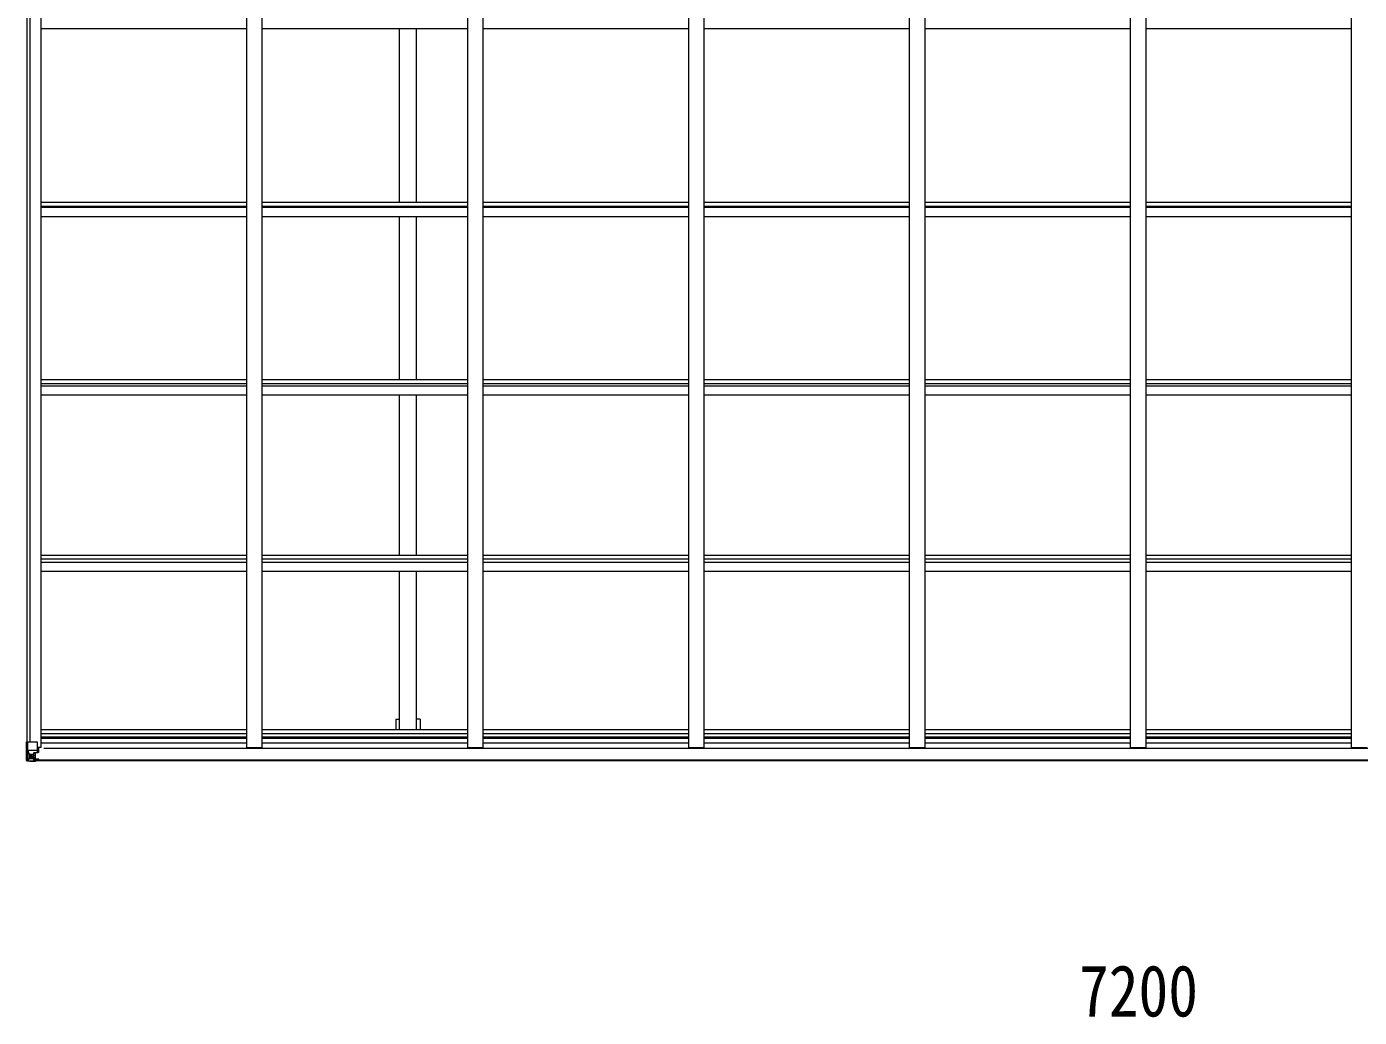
# Model space of a CAD drawing. Units: millimetres at full size; details may follow other scales. Extents: x -9783 to 9892, y -6828 to 6752.
# Drawn here: x 568 to 4886, y 761 to 3971 of the extents above; entities that cross this region are included whole.
import ezdxf
from ezdxf.enums import TextEntityAlignment as Align

# ---------------------------------------------------------------- set-up
doc = ezdxf.new("R2010")
doc.units = ezdxf.units.MM
doc.header["$LTSCALE"] = 35
for name, color, linetype, lineweight in [('0-1_本体', 4, 'Continuous', 9), ('0-2_部品', 7, 'Continuous', 9), ('0-A_寸法', 6, 'Continuous', 9)]:
    doc.layers.add(name, color=color, linetype=linetype, lineweight=lineweight)
doc.styles.add('ＭＳ ゴシック', font='')
doc.styles.get('ＭＳ ゴシック').set_extended_font_data('MS Gothic')

msp = doc.modelspace()

# ---------------------------------------------------------------- linework, layer by layer
at = {"layer": '0-1_本体'}
for p, q in [((614.93, 1635.56), (614.93, 6351.92)), ((1280.93, 1635.56), (1280.93, 6351.92)), ((1330.93, 1635.56), (1330.93, 6351.92)), ((1996.93, 1635.56), (1996.93, 6351.92)), ((2046.93, 1635.56), (2046.93, 6351.92)), ((2712.93, 1635.56), (2712.93, 6351.92)), ((2762.93, 1635.56), (2762.93, 6351.92)), ((3428.93, 1635.56), (3428.93, 6351.92)), ((3478.93, 1635.56), (3478.93, 6351.92)), ((4144.93, 1635.56), (4144.93, 6351.92)), ((4194.93, 1635.56), (4194.93, 6351.92)), ((4860.93, 1635.56), (4860.93, 6351.92)), ((569.93, 1654.02), (569.93, 6333.46)), ((579.76, 1654.02), (579.76, 6333.46)), ((614.93, 3965.74), (1280.93, 3965.74)), ((1330.93, 3965.74), (1996.93, 3965.74)), ((1776.43, 3403.1), (1776.43, 3965.74)), ((1831.43, 3403.1), (1831.43, 3965.74)), ((2046.93, 3965.74), (2712.93, 3965.74)), ((2762.93, 3965.74), (3428.93, 3965.74)), ((3478.93, 3965.74), (4144.93, 3965.74)), ((4194.93, 3965.74), (4860.93, 3965.74)), ((614.93, 3403.1), (1280.93, 3403.1)), ((614.93, 3390.08), (1280.93, 3390.08)), ((614.93, 3386.25), (1280.93, 3386.25)), ((1330.93, 3403.1), (1996.93, 3403.1)), ((1330.93, 3390.08), (1996.93, 3390.08)), ((1330.93, 3386.25), (1996.93, 3386.25)), ((2046.93, 3403.1), (2712.93, 3403.1)), ((2046.93, 3390.08), (2712.93, 3390.08)), ((2046.93, 3386.25), (2712.93, 3386.25)), ((2762.93, 3403.1), (3428.93, 3403.1)), ((2762.93, 3390.08), (3428.93, 3390.08)), ((2762.93, 3386.25), (3428.93, 3386.25)), ((3478.93, 3403.1), (4144.93, 3403.1)), ((3478.93, 3390.08), (4144.93, 3390.08)), ((3478.93, 3386.25), (4144.93, 3386.25)), ((4194.93, 3403.1), (4860.93, 3403.1)), ((4194.93, 3390.08), (4860.93, 3390.08)), ((4194.93, 3386.25), (4860.93, 3386.25)), ((614.93, 3356.45), (1280.93, 3356.45)), ((1330.93, 3356.45), (1996.93, 3356.45)), ((1776.43, 2827.74), (1776.43, 3356.45)), ((1831.43, 2827.74), (1831.43, 3356.45)), ((2046.93, 3356.45), (2712.93, 3356.45)), ((2762.93, 3356.45), (3428.93, 3356.45)), ((3478.93, 3356.45), (4144.93, 3356.45)), ((4194.93, 3356.45), (4860.93, 3356.45)), ((614.92, 2814.79), (1280.93, 2814.79)), ((614.93, 2827.74), (1280.93, 2827.74)), ((614.93, 2807.39), (1280.93, 2807.39)), ((1330.93, 2827.74), (1996.93, 2827.74)), ((1330.93, 2814.79), (1996.93, 2814.79)), ((1330.93, 2807.39), (1996.93, 2807.39)), ((2046.93, 2827.74), (2712.93, 2827.74)), ((2046.93, 2814.79), (2712.93, 2814.79)), ((2046.93, 2807.39), (2712.93, 2807.39)), ((2762.93, 2827.74), (3428.93, 2827.74)), ((2762.93, 2814.79), (3428.93, 2814.79)), ((2762.93, 2807.39), (3428.93, 2807.39)), ((3478.93, 2827.74), (4144.93, 2827.74)), ((3478.93, 2814.79), (4144.93, 2814.79)), ((3478.93, 2807.39), (4144.93, 2807.39)), ((4194.93, 2827.74), (4860.93, 2827.74)), ((4194.93, 2814.79), (4860.93, 2814.79)), ((4194.93, 2807.39), (4860.93, 2807.39)), ((614.93, 2777.98), (1280.93, 2777.98)), ((1330.93, 2777.98), (1996.93, 2777.98)), ((1776.43, 2259.37), (1776.43, 2777.98)), ((1831.43, 2259.37), (1831.43, 2777.98)), ((2046.93, 2777.98), (2712.93, 2777.98)), ((2762.93, 2777.98), (3428.93, 2777.98)), ((3478.93, 2777.98), (4144.93, 2777.98)), ((4194.93, 2777.98), (4860.93, 2777.98)), ((614.93, 2259.37), (1280.93, 2259.37)), ((614.93, 2246.54), (1280.93, 2246.54)), ((1330.93, 2259.37), (1996.93, 2259.37)), ((1330.93, 2246.54), (1996.93, 2246.54)), ((2046.93, 2259.37), (2712.93, 2259.37)), ((2046.93, 2246.54), (2712.93, 2246.54)), ((2762.93, 2259.37), (3428.93, 2259.37)), ((2762.93, 2246.54), (3428.93, 2246.54)), ((3478.93, 2259.37), (4144.93, 2259.37)), ((3478.93, 2246.54), (4144.93, 2246.54)), ((4194.93, 2259.37), (4860.93, 2259.37)), ((4194.93, 2246.54), (4860.93, 2246.54)), ((614.93, 2236.38), (1280.93, 2236.38)), ((614.93, 2207.42), (1280.93, 2207.42)), ((1330.93, 2236.38), (1996.93, 2236.38)), ((1330.93, 2207.42), (1996.93, 2207.42)), ((1776.43, 1694.42), (1776.43, 2207.42)), ((1831.43, 1694.42), (1831.43, 2207.42)), ((2046.93, 2236.38), (2712.93, 2236.38)), ((2046.93, 2207.42), (2712.93, 2207.42)), ((2762.93, 2236.38), (3428.93, 2236.38)), ((2762.93, 2207.42), (3428.93, 2207.42)), ((3478.93, 2236.38), (4144.93, 2236.38)), ((3478.93, 2207.42), (4144.93, 2207.42)), ((4194.93, 2236.38), (4860.93, 2236.38)), ((4194.93, 2207.42), (4860.93, 2207.42)), ((1764.43, 1727.25), (1776.43, 1727.25)), ((1764.43, 1727.25), (1764.43, 1694.42)), ((1843.43, 1727.25), (1831.43, 1727.25)), ((1843.43, 1727.25), (1843.43, 1694.42)), ((614.93, 1694.42), (1280.93, 1694.42)), ((1330.93, 1694.42), (1996.93, 1694.42)), ((2046.93, 1694.42), (2712.93, 1694.42)), ((2762.93, 1694.42), (3428.93, 1694.42)), ((3478.93, 1694.42), (4144.93, 1694.42)), ((4194.93, 1694.42), (4860.93, 1694.42)), ((614.93, 1681.6), (1280.93, 1681.6)), ((614.93, 1670.25), (1280.93, 1670.25)), ((614.93, 1666.46), (1280.93, 1666.46)), ((614.93, 1650.51), (1280.93, 1650.51)), ((1330.93, 1681.6), (1996.93, 1681.6)), ((1330.93, 1670.25), (1996.93, 1670.25)), ((1330.93, 1666.46), (1996.93, 1666.46)), ((1330.93, 1650.51), (1996.93, 1650.51)), ((2046.93, 1681.6), (2712.93, 1681.6)), ((2046.93, 1670.25), (2712.93, 1670.25)), ((2046.93, 1666.46), (2712.93, 1666.46)), ((2046.93, 1650.51), (2712.93, 1650.51)), ((2762.93, 1681.6), (3428.93, 1681.6)), ((2762.93, 1670.25), (3428.93, 1670.25)), ((2762.93, 1666.46), (3428.93, 1666.46)), ((2762.93, 1650.51), (3428.93, 1650.51)), ((3478.93, 1681.6), (4144.93, 1681.6)), ((3478.93, 1670.25), (4144.93, 1670.25)), ((3478.93, 1666.46), (4144.93, 1666.46)), ((3478.93, 1650.51), (4144.93, 1650.51)), ((4194.93, 1681.6), (4860.93, 1681.6)), ((4194.93, 1670.25), (4860.93, 1670.25)), ((4194.93, 1666.46), (4860.93, 1666.46)), ((4194.93, 1650.51), (4860.93, 1650.51)), ((614.93, 1635.56), (601.93, 1635.56)), ((6283.93, 1632.23), (623.93, 1632.23)), ((1280.93, 1635.56), (1330.93, 1635.56)), ((1996.93, 1635.56), (2046.93, 1635.56)), ((2712.93, 1635.56), (2762.93, 1635.56)), ((3428.93, 1635.56), (3478.93, 1635.56)), ((4144.93, 1635.56), (4194.93, 1635.56)), ((4860.93, 1635.56), (4910.93, 1635.56)), ((591.43, 1595.68), (6311.43, 1595.68)), ((591.43, 1593.25), (6311.43, 1593.25))]:
    msp.add_line(p, q, dxfattribs=at)
at = {"layer": '0-2_部品'}
for p, q in [((570.78, 1654.02), (600.93, 1654.02)), ((570.78, 1654.02), (570.78, 1593.44)), ((601.93, 1653.02), (601.93, 1619.93)), ((571.32, 1627.14), (577.93, 1627.36)), ((571.32, 1627.14), (575.46, 1615.06)), ((577.93, 1613.82), (575.6, 1613.79)), ((575.6, 1613.79), (575.6, 1600.32)), ((575.6, 1600.32), (577.93, 1600.26)), ((577.93, 1627.36), (601.93, 1627.36)), ((577.93, 1613.82), (589.93, 1613.82)), ((577.93, 1613.82), (577.93, 1613.82)), ((577.93, 1600.27), (589.93, 1600.27)), ((583.41, 1607.46), (583.41, 1608.42)), ((588.93, 1600.27), (589.93, 1600.27)), ((589.93, 1617.12), (589.93, 1591.02)), ((591.43, 1613.82), (589.93, 1613.82)), ((591.43, 1600.27), (589.93, 1600.27)), ((601.11, 1619.67), (590.76, 1618.01)), ((590.76, 1617.38), (601.11, 1619.03)), ((590.76, 1618.01), (590.76, 1617.38)), ((595.43, 1610.23), (591.43, 1610.23)), ((595.43, 1602.02), (591.43, 1602.02)), ((591.54, 1598.39), (595.43, 1598.39)), ((591.93, 1598.18), (591.93, 1598.02)), ((591.93, 1598.02), (591.93, 1598.02)), ((601.93, 1597.93), (591.93, 1598.02)), ((591.93, 1596.06), (591.93, 1598.02)), ((595.43, 1618.13), (595.43, 1598.16)), ((601.11, 1619.03), (601.11, 1619.67)), ((601.38, 1619.11), (605.43, 1619.15)), ((606.43, 1631.02), (601.93, 1631.02)), ((601.93, 1597.93), (601.93, 1596.32)), ((605.43, 1620.88), (606.43, 1620.87)), ((606.43, 1619.15), (605.43, 1619.15)), ((606.43, 1635.56), (606.43, 1619.15)), ((607.93, 1598), (607.93, 1597.89)), ((607.93, 1596.32), (607.93, 1597.89)), ((567.93, 1593.31), (567.93, 1593.35)), ((568.87, 1592.36), (568.87, 1592.32)), ((568.87, 1592.31), (568.87, 1592.31)), ((577.84, 1591.93), (569.92, 1592.4)), ((570.78, 1593.37), (570.78, 1593.44)), ((574.75, 1596.81), (572.01, 1593.15)), ((589.93, 1591.14), (577.93, 1591.92)), ((591.43, 1596.73), (589.93, 1596.73)), ((589.93, 1591.91), (596.43, 1591.51)), ((596.43, 1590.63), (589.93, 1591.02)), ((591.93, 1597.09), (591.43, 1597.09)), ((596.43, 1592.44), (591.43, 1592.52)), ((599.93, 1596.09), (591.93, 1596.09)), ((599.93, 1596.06), (591.93, 1596.06)), ((596.43, 1592.44), (596.43, 1593.25)), ((596.43, 1592.02), (596.43, 1592.44)), ((596.43, 1592.02), (596.43, 1591.51)), ((596.43, 1591.51), (596.43, 1590.63)), ((601.43, 1592.82), (601.43, 1593.25)), ((601.73, 1592.82), (601.43, 1592.82)), ((601.73, 1592.82), (603.42, 1593.25)), ((601.93, 1596.32), (606.93, 1596.32)), ((606.93, 1595.68), (606.93, 1596.32)), ((606.93, 1596.32), (607.93, 1596.32)), ((607.93, 1596.32), (607.93, 1595.68))]:
    msp.add_line(p, q, dxfattribs=at)
for points in [[(567.93, 1593.35), (567.93, 1654.02), (570.78, 1654.02)], [(581.49, 1606.5), (580.53, 1606.5), (580.53, 1605.54), (581.49, 1605.54)], [(583.41, 1608.42), (582.45, 1608.42), (582.45, 1607.46)], [(582.45, 1604.58), (582.45, 1603.62), (583.41, 1603.62), (583.41, 1604.58)], [(584.37, 1605.54), (585.33, 1605.54), (585.33, 1606.5), (584.37, 1606.5)], [(596.43, 1592.02), (591.43, 1592.02), (591.43, 1617.49)], [(606.93, 1598.05), (591.93, 1598.18), (591.93, 1598.18)], [(605.43, 1619.15), (605.43, 1620.88), (601.93, 1620.9)], [(601.93, 1597.93), (601.93, 1597.94), (607.93, 1597.89)], [(568.87, 1592.31), (577.93, 1591.76), (589.93, 1591.02)], [(591.93, 1597.09), (599.93, 1597.09), (599.93, 1595.68)]]:
    msp.add_lwpolyline(points, dxfattribs=at)
msp.add_circle((582.93, 1606.02), 5.3, dxfattribs=at)
for centre, radius, start, end in [((600.93, 1653.02), 1, 0, 90), ((581.49, 1607.46), 0.96, 270, 0), ((581.49, 1604.58), 0.96, 0, 90), ((584.37, 1607.46), 0.96, 180, 270), ((584.37, 1604.58), 0.96, 90, 180), ((590.87, 1617.08), 0.937, 96.73234, 177.67791), ((590.87, 1616.45), 0.937, 96.73234, 177.67791), ((591.93, 1598.52), 0.5, 179.95536, 269.47105), ((591.95, 1598.7), 0.513, 178.95293, 268.11972), ((601, 1620.6), 0.937, 276.73234, 357.67791), ((601, 1619.96), 0.937, 276.73234, 357.67791), ((607.07, 1590.36), 7.69, 83.56574, 91.03001), ((568.93, 1593.35), 0.999, 180.04917, 266.5576), ((568.93, 1593.31), 0.999, 180.04917, 266.5576), ((568.93, 1593.31), 1, 179.99921, 266.49983), ((570.09, 1579.7), 12.7, 84.89689, 90.75534), ((572.06, 1593.31), 1.28, 177.54105, 228.82169), ((591.93, 1595.59), 0.5, 89.99891, 179.99891), ((591.93, 1595.56), 0.5, 90.00309, 180.00198)]:
    msp.add_arc(centre, radius, start, end, dxfattribs=at)
for centre, major_axis, ratio, start_param, end_param in [((572.04, 1624.79), (0.85, -2.32), 0.403757, 3.0087805, 3.9744392), ((572.73, 1600.4), (0.03, -5), 0.573921, 0.7672717, 1.551125), ((574.2, 1613.77), (0, -3), 0.468246, 1.5772882, 2.0127935), ((496.18, 1600.27), (81.75, 0), 0.061163, 6.2824128, 6.2831853), ((570.87, 1592.23), (2, -0.12), 0.060933, 2.0712557, 3.1453404), ((769.87, 1580), (201, -12.36), 0.060933, 3.1453404, 3.145839), ((571.06, 1595.33), (-0.02, -3), 0.466854, 0.125683, 0.7596956)]:
    msp.add_ellipse(centre, major_axis=major_axis, ratio=ratio, start_param=start_param, end_param=end_param, dxfattribs=at)

# ---------------------------------------------------------------- texts
at = {"layer": '0-A_寸法', "color": 7, "style": 'ＭＳ ゴシック', "width": 0.85}
msp.add_text('7200', height=166.8, dxfattribs=at).set_placement((3977.43, 714.1), align=Align.BOTTOM_LEFT)

doc.saveas('drawing.dxf')
